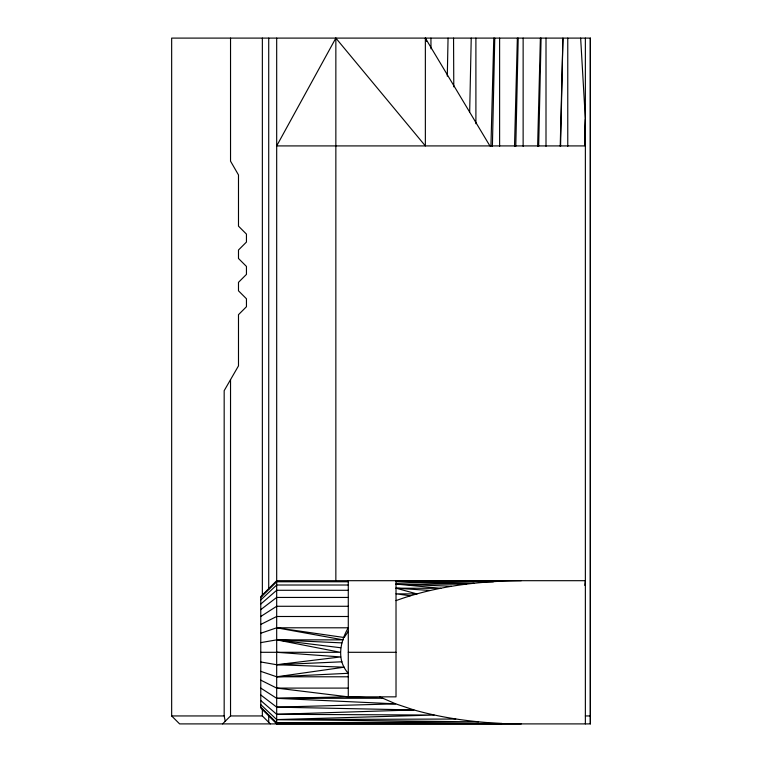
<?xml version="1.0" encoding="UTF-8"?>
<svg xmlns="http://www.w3.org/2000/svg" width="762" height="762" viewBox="0 0 762 762"><rect width="100%" height="100%" fill="white"/><g stroke="black" fill="none" stroke-linecap="round" stroke-linejoin="round"><path stroke-width="1.14" d="M499.615 146.314L499.615 38.1M523.132 146.314L523.142 38.1M546.002 146.314L546.011 38.1M567.766 146.314L567.766 38.1M590.34 723.9L590.34 38.1L171.66 38.1L171.66 715.947L179.613 723.9L590.34 723.9L590.34 38.1M425.653 40.481L425.691 38.1M447.294 76.152L448.056 38.1M469.678 111.833L471.23 38.1M492.395 146.314L494.767 38.1M515.788 146.314L518.208 38.1M538.667 146.314L541.087 38.1M560.575 146.314L562.928 38.1L560.222 146.314M490.938 146.314L493.786 38.1M514.521 146.314L517.36 38.1M537.629 146.314L540.382 38.1M584.664 145.399L585.368 119.253L580.644 38.1M584.597 145.399L585.368 119.253M260.766 633.251L276.682 627.802L348.282 627.802C340.1 641.68 336.318 660.206 348.282 673.294L276.682 676.789L260.766 671.341M584.806 585.397L585.368 580.692L276.682 580.692L260.766 596.608L260.766 707.984L276.682 723.9L521.275 723.9M489.899 145.913L425.358 38.1L425.358 145.913L335.852 38.1L276.682 145.913L585.368 145.913M348.282 631.298L344.214 637.518L276.682 627.802L343.205 639.87L276.682 639.861L260.766 642.623M222.58 723.9L230.534 715.947L262.357 715.947L270.31 723.9M260.766 597.456L276.682 581.777L348.282 581.777M260.766 599.961L276.682 585.016L348.282 585.016M260.766 604.066L276.682 590.283L348.282 590.283M260.766 609.638L276.682 597.446L348.282 597.446M260.766 616.496L276.682 606.276L348.282 606.276M260.766 624.449L276.682 616.496L348.282 616.496M396.021 600.618C436.016 586.016 478.888 581.063 521.275 580.692M341.928 661.797L276.682 664.731L260.766 661.968M260.766 700.526L276.682 714.308L413.947 709.946C442.636 718.052 472.326 722.062 502.063 723.5L276.682 722.814L260.766 707.146M276.682 707.146L395.688 703.85L413.947 709.946L276.682 707.146L260.766 694.963M497.434 581.32L396.021 580.692L396.021 696.849L348.282 696.849L276.682 698.325L260.766 688.096M276.682 722.814L478.526 721.871L276.682 719.585L260.766 704.631M455.733 719.042L276.682 719.585L434.083 715.042L276.682 714.308M260.766 652.301L340.328 652.301L276.682 639.861L341.9 642.88M348.282 652.301L396.021 652.301M348.282 676.789L276.682 676.789L344.272 667.179L276.682 664.731L340.709 656.93L276.682 652.301M260.766 680.142L276.682 688.096L348.282 688.096M171.66 715.947L224.171 715.947L225.228 721.252M585.368 715.947L590.34 715.947M410.223 595.76L396.021 593.827L417.024 593.941L396.021 588.188L440.874 588.321L396.021 584.054L466.582 584.187L396.021 581.539L493.586 581.625L396.021 580.692M396.021 581.539L474.002 583.178M396.021 584.054L451.399 586.245M276.682 688.096L348.282 696.849L382.848 698.259L276.682 698.325L395.688 703.85L379.619 696.849M396.021 588.188L430.016 590.464M276.682 639.861L340.69 647.748M425.358 38.1L426.749 41.367M430.93 38.1L430.997 48.806M453.552 38.1L453.79 86.858M585.368 38.1L585.368 723.9M475.898 38.1L475.907 123.72M348.282 580.692L348.282 696.849M335.852 38.1L335.852 580.692M276.682 38.1L276.682 723.9M268.719 38.1L268.719 589.036M268.719 715.166L268.719 722.309M262.357 38.1L262.357 595.836M262.357 708.812L262.357 715.947M230.534 38.1L230.534 161.163L238.487 174.946L238.487 226.143L246.45 234.105L246.45 242.059L238.487 250.012L238.487 258.48L246.45 266.433L246.45 274.387L238.487 282.35L238.487 290.808L246.45 298.771L246.45 306.724L238.487 314.677L238.487 365.884L224.171 390.687L224.171 715.947M230.534 379.667L230.534 715.947"/></g></svg>
